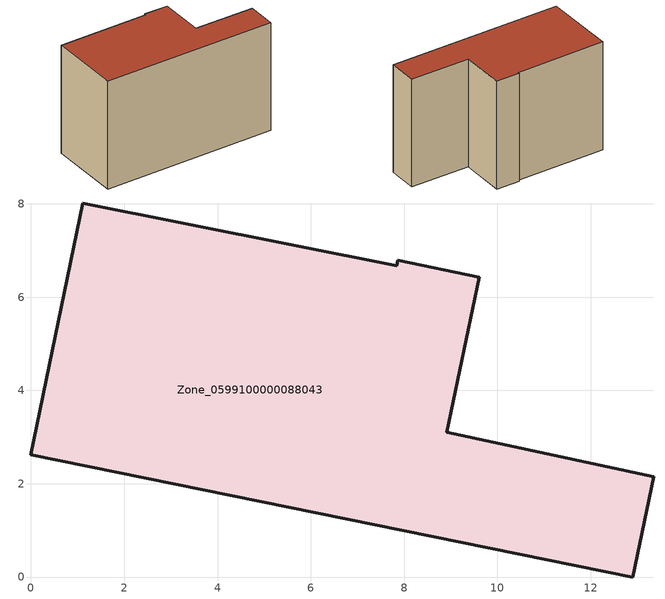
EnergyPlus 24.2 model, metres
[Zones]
Zone_0599100000088043
 floor ground (C_G): 7.84,6.68 7.86,6.79 9.62,6.43 8.92,3.1 13.35,2.15 12.9,0 0,2.62 1.11,8.02 z0
 wall outside (C_F): 12.9,0 13.35,2.15 8.92,3.1 9.62,6.43 7.86,6.79 7.84,6.68 1.11,8.02 0,2.62 12.9,0 z0:8.43
 roof outside (C_R): 0,2.62 12.9,0 13.35,2.15 8.92,3.1 9.62,6.43 7.86,6.79 7.84,6.68 1.11,8.02 z8.43
[BUILDING]
Pand.0599100000088043: North Axis=0; Terrain=City; Loads Convergence Tolerance Value=0.04; Temperature Convergence Tolerance Value=0.4; Solar Distribution=FullExterior; Maximum Number of Warmup Days=25; Minimum Number of Warmup Days=1
[Site:Location]
Rotterdam.The.Hague.AP_ZH_NLD Design_Conditions: Latitude=51.96; Longitude=4.45; Time Zone=1; Elevation=-4.5
[SITE:GROUNDTEMPERATURE:BUILDINGSURFACE]
18, 18, 18, 18, 18, 18, 18, 18, 18, 18, 18, 18
[MATERIAL] Thermal Absorptance=0.9; Solar Absorptance=0.7; Visible Absorptance=0.7
Name | Roughness | Thickness | Conductivity | Density | Specific Heat
G.TI.1975-1991 | MediumSmooth | 0.15 | 0.288461 | 540 | 1210
F.TI.1975-1991 | Rough | 0.3 | 0.230769 | 1920 | 840
R.TI.1975-1991 | MediumRough | 0.2 | 0.153846 | 1500 | 1000
[CONSTRUCTION]
C_G: G.TI.1975-1991
C_F: F.TI.1975-1991
C_R: R.TI.1975-1991
[ZONE]
Zone_0599100000088043: Type=1; Multiplier=1; Ceiling Height=Autocalculate; Volume=Autocalculate; Floor Area=autocalculate; Part of Total Floor Area=Yes
[ZONEINFILTRATION:DESIGNFLOWRATE]
Infil_Zone_0599100000088043: Zone or ZoneList or Space or SpaceList=Zone_0599100000088043; Schedule=AlwaysOn; Design Flow Rate Calculation Method=Flow/Area; Flow Rate per Floor Area=0.003; Constant Term Coefficient=1; Temperature Term Coefficient=0; Velocity Term Coefficient=0; Velocity Squared Term Coefficient=0
[HVACTEMPLATE:ZONE:IDEALLOADSAIRSYSTEM]
Zone_0599100000088043: Maximum Heating Supply Air Temperature=50; Minimum Cooling Supply Air Temperature=13; Maximum Heating Supply Air Humidity Ratio=0.0156; Minimum Cooling Supply Air Humidity Ratio=0.0077; Heating Limit=NoLimit; Cooling Limit=NoLimit; Dehumidification Control Type=ConstantSensibleHeatRatio; Cooling Sensible Heat Ratio=0.7; Dehumidification Setpoint=60; Humidification Control Type=None; Humidification Setpoint=30; Outdoor Air Method=None; Outdoor Air Flow Rate per Person=0.00944; Outdoor Air Flow Rate per Zone Floor Area=0; Outdoor Air Flow Rate per Zone=0; Demand Controlled Ventilation Type=None; Outdoor Air Economizer Type=NoEconomizer; Heat Recovery Type=None; Sensible Heat Recovery Effectiveness=0.7; Latent Heat Recovery Effectiveness=0.65
[ZONECONTROL:THERMOSTAT]
ThermostatControl_Zone_0599100000088043: Zone or ZoneList=Zone_0599100000088043; Control Type Schedule=DualSetpointControlType; Control 1=Thermostat_Zone_0599100000088043; Temperature Difference Between Cutout And Setpoint=0
[THERMOSTATSETPOINT:DUALSETPOINT]
Thermostat_Zone_0599100000088043: Heating Setpoint Temperature Schedule=HeatingSetpoint_Zone_0599100000088043; Cooling Setpoint Temperature Schedule=CoolingSetpoint_Zone_0599100000088043
[SCHEDULE:COMPACT]
HeatingSetpoint_Zone_0599100000088043: Through: 12/31, For: AllDays, Until: 24:00, 21
CoolingSetpoint_Zone_0599100000088043: Through: 12/31, For: AllDays, Until: 24:00, 24
DualSetpointControlType: Through: 12/31, For: AllDays, Until: 24:00, 4
AlwaysOn: Through: 12/31, For: AllDays, Until: 24:00, 1
